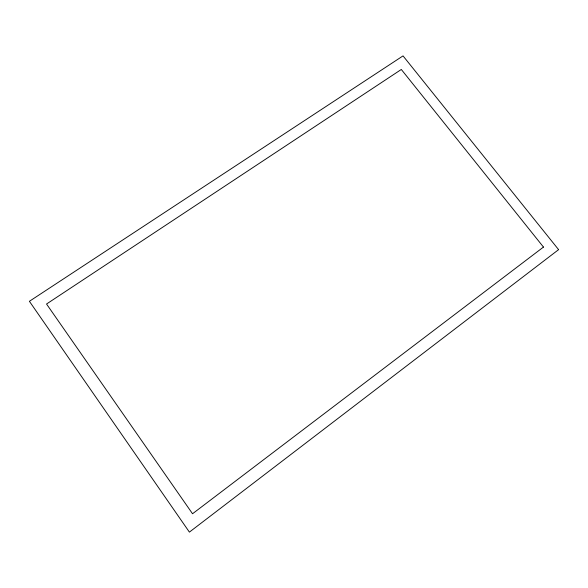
<?xml version="1.0" encoding="UTF-8"?>
<svg xmlns="http://www.w3.org/2000/svg" width="588" height="588" viewBox="0 0 588 588"><rect width="100%" height="100%" fill="white"/><g stroke="black" fill="none" stroke-linecap="round" stroke-linejoin="round"><path stroke-width="0.88" d="M558.6 249.643L189.402 532.111L29.4 301.299L403.03 55.889L558.6 249.643M543.466 247.07L192.533 513.75L46.533 304.018L401.31 69.465L543.466 247.07"/></g></svg>
